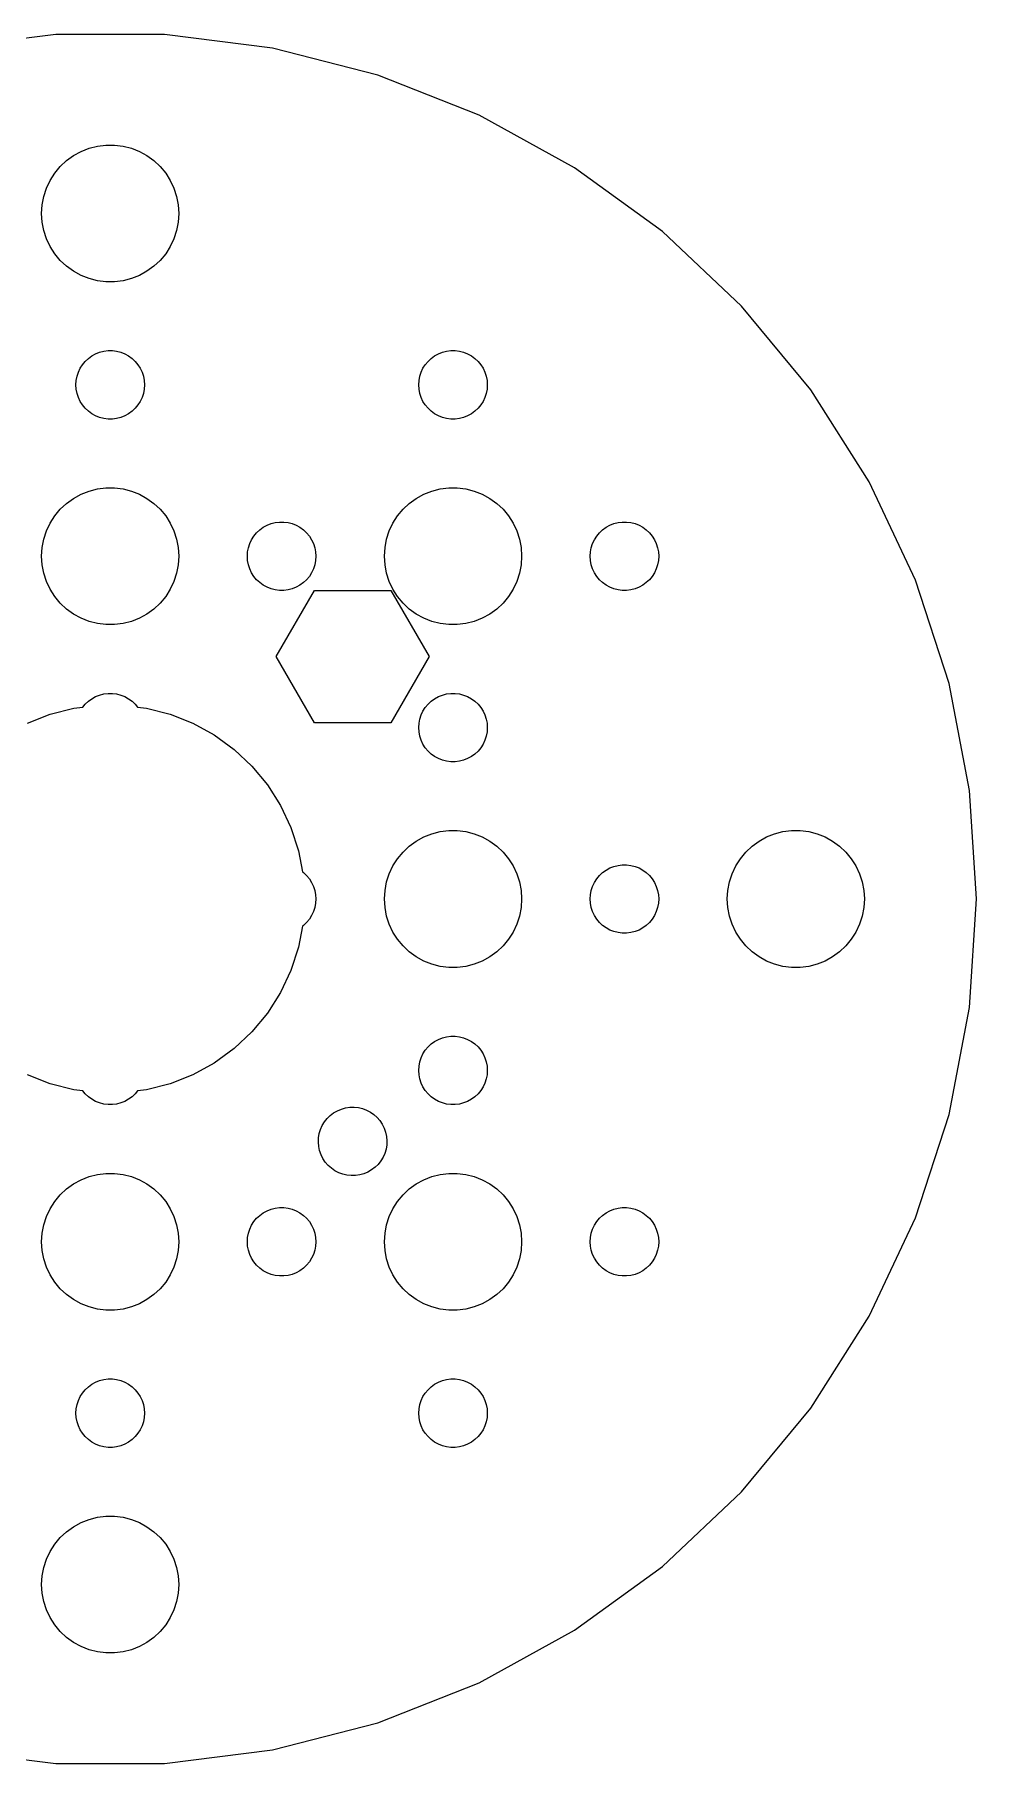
# Model space of a CAD drawing. Header units: metres. Extents: x -38 to 38, y -38 to 478.
# Drawn here: x -3.3 to 37.9, y 292.2 to 367.8 of the extents above; entities that cross this region are included whole.
import ezdxf

# ---------------------------------------------------------------- set-up
doc = ezdxf.new("R2010")
doc.units = ezdxf.units.M

msp = doc.modelspace()

# ---------------------------------------------------------------- linework, layer by layer
for p, q in [((-2.37987, 367.827), (-7.10208, 367.23)), ((2.37987, 367.827), (-2.37987, 367.827)), ((7.10208, 367.23), (2.37987, 367.827)), ((11.7123, 366.047), (7.10208, 367.23)), ((16.1378, 364.295), (11.7123, 366.047)), ((20.3088, 362.002), (16.1378, 364.295)), ((-1.91226, 362.312), (-1.60747, 362.533)), ((-1.60747, 362.533), (-1.27733, 362.714)), ((-1.27733, 362.714), (-0.927048, 362.853)), ((-0.927048, 362.853), (-0.562134, 362.947)), ((-0.562134, 362.947), (-0.18837, 362.994)), ((-0.18837, 362.994), (0.18837, 362.994)), ((0.18837, 362.994), (0.562134, 362.947)), ((0.562134, 362.947), (0.927048, 362.853)), ((0.927048, 362.853), (1.27733, 362.714)), ((1.27733, 362.714), (1.60747, 362.533)), ((1.60747, 362.533), (1.91226, 362.312)), ((-2.62891, 361.445), (-2.42705, 361.763)), ((-2.42705, 361.763), (-2.1869, 362.054)), ((-2.1869, 362.054), (-1.91226, 362.312)), ((1.91226, 362.312), (2.1869, 362.054)), ((2.1869, 362.054), (2.42705, 361.763)), ((2.42705, 361.763), (2.62891, 361.445)), ((24.1595, 359.204), (20.3088, 362.002)), ((-2.90575, 360.746), (-2.78932, 361.104)), ((-2.78932, 361.104), (-2.62891, 361.445)), ((2.62891, 361.445), (2.78932, 361.104)), ((2.78932, 361.104), (2.90575, 360.746)), ((-3, 360), (-2.97633, 360.376)), ((-2.97633, 360.376), (-2.90575, 360.746)), ((2.90575, 360.746), (2.97633, 360.376)), ((2.97633, 360.376), (3, 360)), ((-2.97633, 359.624), (-3, 360)), ((-2.90575, 359.254), (-2.97633, 359.624)), ((2.97633, 359.624), (2.90575, 359.254)), ((3, 360), (2.97633, 359.624)), ((-2.78932, 358.896), (-2.90575, 359.254)), ((-2.62891, 358.555), (-2.78932, 358.896)), ((2.78932, 358.896), (2.62891, 358.555)), ((2.90575, 359.254), (2.78932, 358.896)), ((27.6292, 355.946), (24.1595, 359.204)), ((-2.42705, 358.237), (-2.62891, 358.555)), ((-2.1869, 357.946), (-2.42705, 358.237)), ((-1.91226, 357.688), (-2.1869, 357.946)), ((2.1869, 357.946), (1.91226, 357.688)), ((2.42705, 358.237), (2.1869, 357.946)), ((2.62891, 358.555), (2.42705, 358.237)), ((-1.60747, 357.467), (-1.91226, 357.688)), ((-1.27733, 357.286), (-1.60747, 357.467)), ((-0.927048, 357.147), (-1.27733, 357.286)), ((-0.562134, 357.053), (-0.927048, 357.147)), ((0.927048, 357.147), (0.562134, 357.053)), ((1.27733, 357.286), (0.927048, 357.147)), ((1.60747, 357.467), (1.27733, 357.286)), ((1.91226, 357.688), (1.60747, 357.467)), ((-0.18837, 357.006), (-0.562134, 357.053)), ((0.18837, 357.006), (-0.18837, 357.006)), ((0.562134, 357.053), (0.18837, 357.006)), ((30.6632, 352.278), (27.6292, 355.946)), ((-1.31445, 353.223), (-1.21352, 353.382)), ((-1.21352, 353.382), (-1.09344, 353.527)), ((-1.09344, 353.527), (-0.956131, 353.656)), ((-0.956131, 353.656), (-0.803726, 353.766)), ((-0.803726, 353.766), (-0.638657, 353.857)), ((-0.638657, 353.857), (-0.463516, 353.927)), ((-0.463516, 353.927), (-0.281067, 353.973)), ((-0.281067, 353.973), (-0.094177, 353.997)), ((-0.094177, 353.997), (0.094177, 353.997)), ((0.094177, 353.997), (0.281067, 353.973)), ((0.281067, 353.973), (0.463516, 353.927)), ((0.463516, 353.927), (0.638657, 353.857)), ((0.638657, 353.857), (0.803726, 353.766)), ((0.803726, 353.766), (0.956131, 353.656)), ((0.956131, 353.656), (1.09344, 353.527)), ((1.09344, 353.527), (1.21352, 353.382)), ((1.21352, 353.382), (1.31445, 353.223)), ((13.6855, 353.223), (13.7865, 353.382)), ((13.7865, 353.382), (13.9065, 353.527)), ((13.9065, 353.527), (14.0439, 353.656)), ((14.0439, 353.656), (14.1963, 353.766)), ((14.1963, 353.766), (14.3613, 353.857)), ((14.3613, 353.857), (14.5365, 353.927)), ((14.5365, 353.927), (14.7189, 353.973)), ((14.7189, 353.973), (14.9058, 353.997)), ((14.9058, 353.997), (15.0942, 353.997)), ((15.0942, 353.997), (15.2811, 353.973)), ((15.2811, 353.973), (15.4635, 353.927)), ((15.4635, 353.927), (15.6387, 353.857)), ((15.6387, 353.857), (15.8037, 353.766)), ((15.8037, 353.766), (15.9561, 353.656)), ((15.9561, 353.656), (16.0934, 353.527)), ((16.0934, 353.527), (16.2135, 353.382)), ((16.2135, 353.382), (16.3145, 353.223)), ((-1.5, 352.5), (-1.48816, 352.688)), ((-1.48816, 352.688), (-1.45287, 352.873)), ((-1.45287, 352.873), (-1.39465, 353.052)), ((-1.39465, 353.052), (-1.31445, 353.223)), ((1.31445, 353.223), (1.39465, 353.052)), ((1.39465, 353.052), (1.45287, 352.873)), ((1.45287, 352.873), (1.48816, 352.688)), ((1.48816, 352.688), (1.5, 352.5)), ((13.5, 352.5), (13.5118, 352.688)), ((13.5118, 352.688), (13.5471, 352.873)), ((13.5471, 352.873), (13.6053, 353.052)), ((13.6053, 353.052), (13.6855, 353.223)), ((16.3145, 353.223), (16.3947, 353.052)), ((16.3947, 353.052), (16.4529, 352.873)), ((16.4529, 352.873), (16.4882, 352.688)), ((16.4882, 352.688), (16.5, 352.5)), ((-1.48816, 352.312), (-1.5, 352.5)), ((-1.45287, 352.127), (-1.48816, 352.312)), ((-1.39465, 351.948), (-1.45287, 352.127)), ((-1.31445, 351.777), (-1.39465, 351.948)), ((1.39465, 351.948), (1.31445, 351.777)), ((1.45287, 352.127), (1.39465, 351.948)), ((1.48816, 352.312), (1.45287, 352.127)), ((1.5, 352.5), (1.48816, 352.312)), ((13.5118, 352.312), (13.5, 352.5)), ((13.5471, 352.127), (13.5118, 352.312)), ((13.6053, 351.948), (13.5471, 352.127)), ((13.6855, 351.777), (13.6053, 351.948)), ((16.3947, 351.948), (16.3145, 351.777)), ((16.4529, 352.127), (16.3947, 351.948)), ((16.4882, 352.312), (16.4529, 352.127)), ((16.5, 352.5), (16.4882, 352.312)), ((33.2136, 348.259), (30.6632, 352.278)), ((-1.21352, 351.618), (-1.31445, 351.777)), ((-1.09344, 351.473), (-1.21352, 351.618)), ((-0.956131, 351.344), (-1.09344, 351.473)), ((-0.803726, 351.234), (-0.956131, 351.344)), ((-0.638657, 351.143), (-0.803726, 351.234)), ((-0.463516, 351.073), (-0.638657, 351.143)), ((-0.281067, 351.027), (-0.463516, 351.073)), ((0.463516, 351.073), (0.281067, 351.027)), ((0.638657, 351.143), (0.463516, 351.073)), ((0.803726, 351.234), (0.638657, 351.143)), ((0.956131, 351.344), (0.803726, 351.234)), ((1.09344, 351.473), (0.956131, 351.344)), ((1.21352, 351.618), (1.09344, 351.473)), ((1.31445, 351.777), (1.21352, 351.618)), ((13.7865, 351.618), (13.6855, 351.777)), ((13.9065, 351.473), (13.7865, 351.618)), ((14.0439, 351.344), (13.9065, 351.473)), ((14.1963, 351.234), (14.0439, 351.344)), ((14.3613, 351.143), (14.1963, 351.234)), ((14.5365, 351.073), (14.3613, 351.143)), ((14.7189, 351.027), (14.5365, 351.073)), ((15.4635, 351.073), (15.2811, 351.027)), ((15.6387, 351.143), (15.4635, 351.073)), ((15.8037, 351.234), (15.6387, 351.143)), ((15.9561, 351.344), (15.8037, 351.234)), ((16.0934, 351.473), (15.9561, 351.344)), ((16.2135, 351.618), (16.0934, 351.473)), ((16.3145, 351.777), (16.2135, 351.618)), ((-0.094177, 351.003), (-0.281067, 351.027)), ((0.094177, 351.003), (-0.094177, 351.003)), ((0.281067, 351.027), (0.094177, 351.003)), ((14.9058, 351.003), (14.7189, 351.027)), ((15.0942, 351.003), (14.9058, 351.003)), ((15.2811, 351.027), (15.0942, 351.003)), ((35.2402, 343.953), (33.2136, 348.259)), ((-2.1869, 347.054), (-1.91226, 347.312)), ((-1.91226, 347.312), (-1.60747, 347.533)), ((-1.60747, 347.533), (-1.27733, 347.714)), ((-1.27733, 347.714), (-0.927048, 347.853)), ((-0.927048, 347.853), (-0.562134, 347.947)), ((-0.562134, 347.947), (-0.18837, 347.994)), ((-0.18837, 347.994), (0.18837, 347.994)), ((0.18837, 347.994), (0.562134, 347.947)), ((0.562134, 347.947), (0.927048, 347.853)), ((0.927048, 347.853), (1.27733, 347.714)), ((1.27733, 347.714), (1.60747, 347.533)), ((1.60747, 347.533), (1.91226, 347.312)), ((1.91226, 347.312), (2.1869, 347.054)), ((12.8131, 347.054), (13.0877, 347.312)), ((13.0877, 347.312), (13.3925, 347.533)), ((13.3925, 347.533), (13.7227, 347.714)), ((13.7227, 347.714), (14.0729, 347.853)), ((14.0729, 347.853), (14.4379, 347.947)), ((14.4379, 347.947), (14.8116, 347.994)), ((14.8116, 347.994), (15.1884, 347.994)), ((15.1884, 347.994), (15.5621, 347.947)), ((15.5621, 347.947), (15.927, 347.853)), ((15.927, 347.853), (16.2773, 347.714)), ((16.2773, 347.714), (16.6075, 347.533)), ((16.6075, 347.533), (16.9123, 347.312)), ((16.9123, 347.312), (17.1869, 347.054)), ((-2.62891, 346.445), (-2.42705, 346.763)), ((-2.42705, 346.763), (-2.1869, 347.054)), ((2.1869, 347.054), (2.42705, 346.763)), ((2.42705, 346.763), (2.62891, 346.445)), ((7.21892, 346.473), (7.40581, 346.497)), ((7.40581, 346.497), (7.59418, 346.497)), ((7.59418, 346.497), (7.78107, 346.473)), ((12.3711, 346.445), (12.5729, 346.763)), ((12.5729, 346.763), (12.8131, 347.054)), ((17.1869, 347.054), (17.427, 346.763)), ((17.427, 346.763), (17.6289, 346.445)), ((22.2189, 346.473), (22.4058, 346.497)), ((22.4058, 346.497), (22.5942, 346.497)), ((22.5942, 346.497), (22.7811, 346.473)), ((-2.97633, 345.376), (-2.90575, 345.746)), ((-2.90575, 345.746), (-2.78932, 346.104)), ((-2.78932, 346.104), (-2.62891, 346.445)), ((2.62891, 346.445), (2.78932, 346.104)), ((2.78932, 346.104), (2.90575, 345.746)), ((2.90575, 345.746), (2.97633, 345.376)), ((6.18553, 345.723), (6.28647, 345.882)), ((6.28647, 345.882), (6.40654, 346.027)), ((6.40654, 346.027), (6.54385, 346.156)), ((6.54385, 346.156), (6.69626, 346.266)), ((6.69626, 346.266), (6.86133, 346.357)), ((6.86133, 346.357), (7.03647, 346.427)), ((7.03647, 346.427), (7.21892, 346.473)), ((7.78107, 346.473), (7.96352, 346.427)), ((7.96352, 346.427), (8.13866, 346.357)), ((8.13866, 346.357), (8.30373, 346.266)), ((8.30373, 346.266), (8.45613, 346.156)), ((8.45613, 346.156), (8.59344, 346.027)), ((8.59344, 346.027), (8.71352, 345.882)), ((8.71352, 345.882), (8.81445, 345.723)), ((12.0237, 345.376), (12.0942, 345.746)), ((12.0942, 345.746), (12.2107, 346.104)), ((12.2107, 346.104), (12.3711, 346.445)), ((17.6289, 346.445), (17.7893, 346.104)), ((17.7893, 346.104), (17.9057, 345.746)), ((17.9057, 345.746), (17.9763, 345.376)), ((21.1855, 345.723), (21.2865, 345.882)), ((21.2865, 345.882), (21.4065, 346.027)), ((21.4065, 346.027), (21.5439, 346.156)), ((21.5439, 346.156), (21.6963, 346.266)), ((21.6963, 346.266), (21.8613, 346.357)), ((21.8613, 346.357), (22.0365, 346.427)), ((22.0365, 346.427), (22.2189, 346.473)), ((22.7811, 346.473), (22.9635, 346.427)), ((22.9635, 346.427), (23.1387, 346.357)), ((23.1387, 346.357), (23.3037, 346.266)), ((23.3037, 346.266), (23.4561, 346.156)), ((23.4561, 346.156), (23.5934, 346.027)), ((23.5934, 346.027), (23.7135, 345.882)), ((23.7135, 345.882), (23.8145, 345.723)), ((-3, 345), (-2.97633, 345.376)), ((-2.97633, 344.624), (-3, 345)), ((2.97633, 345.376), (3, 345)), ((3, 345), (2.97633, 344.624)), ((6, 345), (6.01183, 345.188)), ((6.01183, 344.812), (6, 345)), ((6.01183, 345.188), (6.04712, 345.373)), ((6.04712, 345.373), (6.10533, 345.552)), ((6.10533, 345.552), (6.18553, 345.723)), ((8.81445, 345.723), (8.89465, 345.552)), ((8.89465, 345.552), (8.95287, 345.373)), ((8.95287, 345.373), (8.98816, 345.188)), ((8.98816, 345.188), (9, 345)), ((9, 345), (8.98816, 344.812)), ((12, 345), (12.0237, 345.376)), ((12.0237, 344.624), (12, 345)), ((17.9763, 345.376), (18, 345)), ((18, 345), (17.9763, 344.624)), ((21, 345), (21.0118, 345.188)), ((21.0118, 344.812), (21, 345)), ((21.0118, 345.188), (21.0471, 345.373)), ((21.0471, 345.373), (21.1053, 345.552)), ((21.1053, 345.552), (21.1855, 345.723)), ((23.8145, 345.723), (23.8947, 345.552)), ((23.8947, 345.552), (23.9529, 345.373)), ((23.9529, 345.373), (23.9882, 345.188)), ((23.9882, 345.188), (24, 345)), ((24, 345), (23.9882, 344.812)), ((-2.90575, 344.254), (-2.97633, 344.624)), ((-2.78932, 343.896), (-2.90575, 344.254)), ((2.90575, 344.254), (2.78932, 343.896)), ((2.97633, 344.624), (2.90575, 344.254)), ((6.04712, 344.627), (6.01183, 344.812)), ((6.10533, 344.448), (6.04712, 344.627)), ((6.18553, 344.277), (6.10533, 344.448)), ((6.28647, 344.118), (6.18553, 344.277)), ((8.81445, 344.277), (8.71352, 344.118)), ((8.89465, 344.448), (8.81445, 344.277)), ((8.95287, 344.627), (8.89465, 344.448)), ((8.98816, 344.812), (8.95287, 344.627)), ((12.0942, 344.254), (12.0237, 344.624)), ((12.2107, 343.896), (12.0942, 344.254)), ((17.9057, 344.254), (17.7893, 343.896)), ((17.9763, 344.624), (17.9057, 344.254)), ((21.0471, 344.627), (21.0118, 344.812)), ((21.1053, 344.448), (21.0471, 344.627)), ((21.1855, 344.277), (21.1053, 344.448)), ((21.2865, 344.118), (21.1855, 344.277)), ((23.8145, 344.277), (23.7135, 344.118)), ((23.8947, 344.448), (23.8145, 344.277)), ((23.9529, 344.627), (23.8947, 344.448)), ((23.9882, 344.812), (23.9529, 344.627)), ((-2.62891, 343.555), (-2.78932, 343.896)), ((-2.42705, 343.237), (-2.62891, 343.555)), ((2.62891, 343.555), (2.42705, 343.237)), ((2.78932, 343.896), (2.62891, 343.555)), ((6.40654, 343.973), (6.28647, 344.118)), ((6.54385, 343.844), (6.40654, 343.973)), ((6.69626, 343.734), (6.54385, 343.844)), ((6.86133, 343.643), (6.69626, 343.734)), ((7.03647, 343.573), (6.86133, 343.643)), ((7.21892, 343.527), (7.03647, 343.573)), ((7.40581, 343.503), (7.21892, 343.527)), ((7.26039, 340.607), (8.93369, 343.505)), ((7.59418, 343.503), (7.40581, 343.503)), ((7.78107, 343.527), (7.59418, 343.503)), ((7.96352, 343.573), (7.78107, 343.527)), ((8.13866, 343.643), (7.96352, 343.573)), ((8.30373, 343.734), (8.13866, 343.643)), ((8.45613, 343.844), (8.30373, 343.734)), ((8.59344, 343.973), (8.45613, 343.844)), ((8.71352, 344.118), (8.59344, 343.973)), ((8.93369, 343.505), (12.2803, 343.505)), ((12.3711, 343.555), (12.2107, 343.896)), ((12.2803, 343.505), (13.9536, 340.607)), ((12.5729, 343.237), (12.3711, 343.555)), ((17.6289, 343.555), (17.427, 343.237)), ((17.7893, 343.896), (17.6289, 343.555)), ((21.4065, 343.973), (21.2865, 344.118)), ((21.5439, 343.844), (21.4065, 343.973)), ((21.6963, 343.734), (21.5439, 343.844)), ((21.8613, 343.643), (21.6963, 343.734)), ((22.0365, 343.573), (21.8613, 343.643)), ((22.2189, 343.527), (22.0365, 343.573)), ((22.4058, 343.503), (22.2189, 343.527)), ((22.5942, 343.503), (22.4058, 343.503)), ((22.7811, 343.527), (22.5942, 343.503)), ((22.9635, 343.573), (22.7811, 343.527)), ((23.1387, 343.643), (22.9635, 343.573)), ((23.3037, 343.734), (23.1387, 343.643)), ((23.4561, 343.844), (23.3037, 343.734)), ((23.5934, 343.973), (23.4561, 343.844)), ((23.7135, 344.118), (23.5934, 343.973)), ((36.711, 339.426), (35.2402, 343.953)), ((-2.1869, 342.946), (-2.42705, 343.237)), ((-1.91226, 342.688), (-2.1869, 342.946)), ((2.1869, 342.946), (1.91226, 342.688)), ((2.42705, 343.237), (2.1869, 342.946)), ((12.8131, 342.946), (12.5729, 343.237)), ((13.0877, 342.688), (12.8131, 342.946)), ((17.1869, 342.946), (16.9123, 342.688)), ((17.427, 343.237), (17.1869, 342.946)), ((-1.60747, 342.467), (-1.91226, 342.688)), ((-1.27733, 342.286), (-1.60747, 342.467)), ((-0.927048, 342.147), (-1.27733, 342.286)), ((-0.562134, 342.053), (-0.927048, 342.147)), ((-0.18837, 342.006), (-0.562134, 342.053)), ((0.18837, 342.006), (-0.18837, 342.006)), ((0.562134, 342.053), (0.18837, 342.006)), ((0.927048, 342.147), (0.562134, 342.053)), ((1.27733, 342.286), (0.927048, 342.147)), ((1.60747, 342.467), (1.27733, 342.286)), ((1.91226, 342.688), (1.60747, 342.467)), ((13.3925, 342.467), (13.0877, 342.688)), ((13.7227, 342.286), (13.3925, 342.467)), ((14.0729, 342.147), (13.7227, 342.286)), ((14.4379, 342.053), (14.0729, 342.147)), ((14.8116, 342.006), (14.4379, 342.053)), ((15.1884, 342.006), (14.8116, 342.006)), ((15.5621, 342.053), (15.1884, 342.006)), ((15.927, 342.147), (15.5621, 342.053)), ((16.2773, 342.286), (15.927, 342.147)), ((16.6075, 342.467), (16.2773, 342.286)), ((16.9123, 342.688), (16.6075, 342.467)), ((8.9337, 337.709), (7.26039, 340.607)), ((13.9536, 340.607), (12.2803, 337.709)), ((-0.463516, 338.927), (-0.281067, 338.973)), ((-0.281067, 338.973), (-0.094177, 338.997)), ((-0.094177, 338.997), (0.094177, 338.997)), ((0.094177, 338.997), (0.281067, 338.973)), ((0.281067, 338.973), (0.463516, 338.927)), ((14.5365, 338.927), (14.7189, 338.973)), ((14.7189, 338.973), (14.9058, 338.997)), ((14.9058, 338.997), (15.0942, 338.997)), ((15.0942, 338.997), (15.2811, 338.973)), ((15.2811, 338.973), (15.4635, 338.927)), ((37.6029, 334.75), (36.711, 339.426)), ((-2.62663, 338.084), (-1.59273, 338.349)), ((-1.59273, 338.349), (-1.19904, 338.399)), ((-1.19904, 338.399), (-1.09344, 338.527)), ((-1.09344, 338.527), (-0.956131, 338.656)), ((-0.956131, 338.656), (-0.803726, 338.766)), ((-0.803726, 338.766), (-0.638657, 338.857)), ((-0.638657, 338.857), (-0.463516, 338.927)), ((0.463516, 338.927), (0.638657, 338.857)), ((0.638657, 338.857), (0.803726, 338.766)), ((0.803726, 338.766), (0.956131, 338.656)), ((0.956131, 338.656), (1.09344, 338.527)), ((1.09344, 338.527), (1.19904, 338.399)), ((1.19904, 338.399), (1.59273, 338.349)), ((1.59273, 338.349), (2.62663, 338.084)), ((13.6053, 338.052), (13.6855, 338.223)), ((13.6855, 338.223), (13.7865, 338.382)), ((13.7865, 338.382), (13.9065, 338.527)), ((13.9065, 338.527), (14.0439, 338.656)), ((14.0439, 338.656), (14.1963, 338.766)), ((14.1963, 338.766), (14.3613, 338.857)), ((14.3613, 338.857), (14.5365, 338.927)), ((15.4635, 338.927), (15.6387, 338.857)), ((15.6387, 338.857), (15.8037, 338.766)), ((15.8037, 338.766), (15.9561, 338.656)), ((15.9561, 338.656), (16.0934, 338.527)), ((16.0934, 338.527), (16.2135, 338.382)), ((16.2135, 338.382), (16.3145, 338.223)), ((16.3145, 338.223), (16.3947, 338.052)), ((-3.61911, 337.691), (-2.62663, 338.084)), ((2.62663, 338.084), (3.61911, 337.691)), ((3.61911, 337.691), (4.55452, 337.177)), ((12.2803, 337.709), (8.9337, 337.709)), ((13.5, 337.5), (13.5118, 337.688)), ((13.5118, 337.312), (13.5, 337.5)), ((13.5118, 337.688), (13.5471, 337.873)), ((13.5471, 337.873), (13.6053, 338.052)), ((16.3947, 338.052), (16.4529, 337.873)), ((16.4529, 337.873), (16.4882, 337.688)), ((16.4882, 337.688), (16.5, 337.5)), ((16.5, 337.5), (16.4882, 337.312)), ((4.55452, 337.177), (5.41809, 336.549)), ((13.5471, 337.127), (13.5118, 337.312)), ((13.6053, 336.948), (13.5471, 337.127)), ((13.6855, 336.777), (13.6053, 336.948)), ((13.7865, 336.618), (13.6855, 336.777)), ((16.3145, 336.777), (16.2135, 336.618)), ((16.3947, 336.948), (16.3145, 336.777)), ((16.4529, 337.127), (16.3947, 336.948)), ((16.4882, 337.312), (16.4529, 337.127)), ((5.41809, 336.549), (6.19623, 335.819)), ((13.9065, 336.473), (13.7865, 336.618)), ((14.0439, 336.344), (13.9065, 336.473)), ((14.1963, 336.234), (14.0439, 336.344)), ((14.3613, 336.143), (14.1963, 336.234)), ((14.5365, 336.073), (14.3613, 336.143)), ((14.7189, 336.027), (14.5365, 336.073)), ((14.9058, 336.003), (14.7189, 336.027)), ((15.0942, 336.003), (14.9058, 336.003)), ((15.2811, 336.027), (15.0942, 336.003)), ((15.4635, 336.073), (15.2811, 336.027)), ((15.6387, 336.143), (15.4635, 336.073)), ((15.8037, 336.234), (15.6387, 336.143)), ((15.9561, 336.344), (15.8037, 336.234)), ((16.0934, 336.473), (15.9561, 336.344)), ((16.2135, 336.618), (16.0934, 336.473)), ((6.19623, 335.819), (6.87663, 334.996)), ((6.87663, 334.996), (7.44859, 334.095)), ((37.9018, 330), (37.6029, 334.75)), ((7.44859, 334.095), (7.90309, 333.129)), ((7.90309, 333.129), (8.23296, 332.114)), ((14.0729, 332.853), (14.4379, 332.947)), ((14.4379, 332.947), (14.8116, 332.994)), ((14.8116, 332.994), (15.1884, 332.994)), ((15.1884, 332.994), (15.5621, 332.947)), ((15.5621, 332.947), (15.927, 332.853)), ((29.0729, 332.853), (29.4379, 332.947)), ((29.4379, 332.947), (29.8116, 332.994)), ((29.8116, 332.994), (30.1884, 332.994)), ((30.1884, 332.994), (30.5621, 332.947)), ((30.5621, 332.947), (30.927, 332.853)), ((12.8131, 332.054), (13.0877, 332.312)), ((13.0877, 332.312), (13.3925, 332.533)), ((13.3925, 332.533), (13.7227, 332.714)), ((13.7227, 332.714), (14.0729, 332.853)), ((15.927, 332.853), (16.2773, 332.714)), ((16.2773, 332.714), (16.6075, 332.533)), ((16.6075, 332.533), (16.9123, 332.312)), ((16.9123, 332.312), (17.1869, 332.054)), ((27.8131, 332.054), (28.0877, 332.312)), ((28.0877, 332.312), (28.3925, 332.533)), ((28.3925, 332.533), (28.7227, 332.714)), ((28.7227, 332.714), (29.0729, 332.853)), ((30.927, 332.853), (31.2773, 332.714)), ((31.2773, 332.714), (31.6075, 332.533)), ((31.6075, 332.533), (31.9123, 332.312)), ((31.9123, 332.312), (32.1869, 332.054)), ((8.23296, 332.114), (8.40921, 331.19)), ((12.2107, 331.104), (12.3711, 331.445)), ((12.3711, 331.445), (12.5729, 331.763)), ((12.5729, 331.763), (12.8131, 332.054)), ((17.1869, 332.054), (17.427, 331.763)), ((17.427, 331.763), (17.6289, 331.445)), ((17.6289, 331.445), (17.7893, 331.104)), ((21.8613, 331.357), (22.0365, 331.427)), ((22.0365, 331.427), (22.2189, 331.473)), ((22.2189, 331.473), (22.4058, 331.497)), ((22.4058, 331.497), (22.5942, 331.497)), ((22.5942, 331.497), (22.7811, 331.473)), ((22.7811, 331.473), (22.9635, 331.427)), ((22.9635, 331.427), (23.1387, 331.357)), ((27.2107, 331.104), (27.3711, 331.445)), ((27.3711, 331.445), (27.5729, 331.763)), ((27.5729, 331.763), (27.8131, 332.054)), ((32.1869, 332.054), (32.427, 331.763)), ((32.427, 331.763), (32.6289, 331.445)), ((32.6289, 331.445), (32.7893, 331.104)), ((8.40921, 331.19), (8.45613, 331.156)), ((8.45613, 331.156), (8.59344, 331.027)), ((8.59344, 331.027), (8.71352, 330.882)), ((8.71352, 330.882), (8.81445, 330.723)), ((8.81445, 330.723), (8.89465, 330.552)), ((12.0237, 330.376), (12.0942, 330.746)), ((12.0942, 330.746), (12.2107, 331.104)), ((17.7893, 331.104), (17.9057, 330.746)), ((17.9057, 330.746), (17.9763, 330.376)), ((21.1053, 330.552), (21.1855, 330.723)), ((21.1855, 330.723), (21.2865, 330.882)), ((21.2865, 330.882), (21.4065, 331.027)), ((21.4065, 331.027), (21.5439, 331.156)), ((21.5439, 331.156), (21.6963, 331.266)), ((21.6963, 331.266), (21.8613, 331.357)), ((23.1387, 331.357), (23.3037, 331.266)), ((23.3037, 331.266), (23.4561, 331.156)), ((23.4561, 331.156), (23.5934, 331.027)), ((23.5934, 331.027), (23.7135, 330.882)), ((23.7135, 330.882), (23.8145, 330.723)), ((23.8145, 330.723), (23.8947, 330.552)), ((27.0237, 330.376), (27.0942, 330.746)), ((27.0942, 330.746), (27.2107, 331.104)), ((32.7893, 331.104), (32.9057, 330.746)), ((32.9057, 330.746), (32.9763, 330.376)), ((8.89465, 330.552), (8.95287, 330.373)), ((8.95287, 330.373), (8.98816, 330.188)), ((8.98816, 330.188), (9, 330)), ((9, 330), (8.98816, 329.812)), ((12, 330), (12.0237, 330.376)), ((12.0237, 329.624), (12, 330)), ((17.9763, 330.376), (18, 330)), ((18, 330), (17.9763, 329.624)), ((21, 330), (21.0118, 330.188)), ((21.0118, 329.812), (21, 330)), ((21.0118, 330.188), (21.0471, 330.373)), ((21.0471, 330.373), (21.1053, 330.552)), ((23.8947, 330.552), (23.9529, 330.373)), ((23.9529, 330.373), (23.9882, 330.188)), ((23.9882, 330.188), (24, 330)), ((24, 330), (23.9882, 329.812)), ((27, 330), (27.0237, 330.376)), ((27.0237, 329.624), (27, 330)), ((32.9763, 330.376), (33, 330)), ((33, 330), (32.9763, 329.624)), ((37.6029, 325.25), (37.9018, 330)), ((8.71352, 329.118), (8.59344, 328.973)), ((8.81445, 329.277), (8.71352, 329.118)), ((8.89465, 329.448), (8.81445, 329.277)), ((8.95287, 329.627), (8.89465, 329.448)), ((8.98816, 329.812), (8.95287, 329.627)), ((12.0942, 329.254), (12.0237, 329.624)), ((12.2107, 328.896), (12.0942, 329.254)), ((17.9057, 329.254), (17.7893, 328.896)), ((17.9763, 329.624), (17.9057, 329.254)), ((21.0471, 329.627), (21.0118, 329.812)), ((21.1053, 329.448), (21.0471, 329.627)), ((21.1855, 329.277), (21.1053, 329.448)), ((21.2865, 329.118), (21.1855, 329.277)), ((21.4065, 328.973), (21.2865, 329.118)), ((23.7135, 329.118), (23.5934, 328.973)), ((23.8145, 329.277), (23.7135, 329.118)), ((23.8947, 329.448), (23.8145, 329.277)), ((23.9529, 329.627), (23.8947, 329.448)), ((23.9882, 329.812), (23.9529, 329.627)), ((27.0942, 329.254), (27.0237, 329.624)), ((27.2107, 328.896), (27.0942, 329.254)), ((32.9057, 329.254), (32.7893, 328.896)), ((32.9763, 329.624), (32.9057, 329.254)), ((8.40921, 328.81), (8.23296, 327.886)), ((8.45613, 328.844), (8.40921, 328.81)), ((8.59344, 328.973), (8.45613, 328.844)), ((12.3711, 328.555), (12.2107, 328.896)), ((12.5729, 328.237), (12.3711, 328.555)), ((17.6289, 328.555), (17.427, 328.237)), ((17.7893, 328.896), (17.6289, 328.555)), ((21.5439, 328.844), (21.4065, 328.973)), ((21.6963, 328.734), (21.5439, 328.844)), ((21.8613, 328.643), (21.6963, 328.734)), ((22.0365, 328.573), (21.8613, 328.643)), ((22.2189, 328.527), (22.0365, 328.573)), ((22.4058, 328.503), (22.2189, 328.527)), ((22.5942, 328.503), (22.4058, 328.503)), ((22.7811, 328.527), (22.5942, 328.503)), ((22.9635, 328.573), (22.7811, 328.527)), ((23.1387, 328.643), (22.9635, 328.573)), ((23.3037, 328.734), (23.1387, 328.643)), ((23.4561, 328.844), (23.3037, 328.734)), ((23.5934, 328.973), (23.4561, 328.844)), ((27.3711, 328.555), (27.2107, 328.896)), ((27.5729, 328.237), (27.3711, 328.555)), ((32.6289, 328.555), (32.427, 328.237)), ((32.7893, 328.896), (32.6289, 328.555)), ((8.23296, 327.886), (7.90309, 326.871)), ((12.8131, 327.946), (12.5729, 328.237)), ((13.0877, 327.688), (12.8131, 327.946)), ((13.3925, 327.467), (13.0877, 327.688)), ((16.9123, 327.688), (16.6075, 327.467)), ((17.1869, 327.946), (16.9123, 327.688)), ((17.427, 328.237), (17.1869, 327.946)), ((27.8131, 327.946), (27.5729, 328.237)), ((28.0877, 327.688), (27.8131, 327.946)), ((28.3925, 327.467), (28.0877, 327.688)), ((31.9123, 327.688), (31.6075, 327.467)), ((32.1869, 327.946), (31.9123, 327.688)), ((32.427, 328.237), (32.1869, 327.946)), ((7.90309, 326.871), (7.44859, 325.905)), ((13.7227, 327.286), (13.3925, 327.467)), ((14.0729, 327.147), (13.7227, 327.286)), ((14.4379, 327.053), (14.0729, 327.147)), ((14.8116, 327.006), (14.4379, 327.053)), ((15.1884, 327.006), (14.8116, 327.006)), ((15.5621, 327.053), (15.1884, 327.006)), ((15.927, 327.147), (15.5621, 327.053)), ((16.2773, 327.286), (15.927, 327.147)), ((16.6075, 327.467), (16.2773, 327.286)), ((28.7227, 327.286), (28.3925, 327.467)), ((29.0729, 327.147), (28.7227, 327.286)), ((29.4379, 327.053), (29.0729, 327.147)), ((29.8116, 327.006), (29.4379, 327.053)), ((30.1884, 327.006), (29.8116, 327.006)), ((30.5621, 327.053), (30.1884, 327.006)), ((30.927, 327.147), (30.5621, 327.053)), ((31.2773, 327.286), (30.927, 327.147)), ((31.6075, 327.467), (31.2773, 327.286)), ((7.44859, 325.905), (6.87663, 325.004)), ((6.87663, 325.004), (6.19623, 324.181)), ((36.711, 320.574), (37.6029, 325.25)), ((6.19623, 324.181), (5.41809, 323.451)), ((14.1963, 323.766), (14.3613, 323.857)), ((14.3613, 323.857), (14.5365, 323.927)), ((14.5365, 323.927), (14.7189, 323.973)), ((14.7189, 323.973), (14.9058, 323.997)), ((14.9058, 323.997), (15.0942, 323.997)), ((15.0942, 323.997), (15.2811, 323.973)), ((15.2811, 323.973), (15.4635, 323.927)), ((15.4635, 323.927), (15.6387, 323.857)), ((15.6387, 323.857), (15.8037, 323.766)), ((5.41809, 323.451), (4.55452, 322.823)), ((13.5471, 322.873), (13.6053, 323.052)), ((13.6053, 323.052), (13.6855, 323.223)), ((13.6855, 323.223), (13.7865, 323.382)), ((13.7865, 323.382), (13.9065, 323.527)), ((13.9065, 323.527), (14.0439, 323.656)), ((14.0439, 323.656), (14.1963, 323.766)), ((15.8037, 323.766), (15.9561, 323.656)), ((15.9561, 323.656), (16.0934, 323.527)), ((16.0934, 323.527), (16.2135, 323.382)), ((16.2135, 323.382), (16.3145, 323.223)), ((16.3145, 323.223), (16.3947, 323.052)), ((16.3947, 323.052), (16.4529, 322.873)), ((-2.62663, 321.916), (-3.61911, 322.309)), ((3.61911, 322.309), (2.62663, 321.916)), ((4.55452, 322.823), (3.61911, 322.309)), ((13.5, 322.5), (13.5118, 322.688)), ((13.5118, 322.312), (13.5, 322.5)), ((13.5118, 322.688), (13.5471, 322.873)), ((13.5471, 322.127), (13.5118, 322.312)), ((16.4529, 322.873), (16.4882, 322.688)), ((16.4882, 322.312), (16.4529, 322.127)), ((16.4882, 322.688), (16.5, 322.5)), ((16.5, 322.5), (16.4882, 322.312)), ((-1.59273, 321.651), (-2.62663, 321.916)), ((-1.19904, 321.601), (-1.59273, 321.651)), ((-1.09344, 321.473), (-1.19904, 321.601)), ((1.19904, 321.601), (1.09344, 321.473)), ((1.59273, 321.651), (1.19904, 321.601)), ((2.62663, 321.916), (1.59273, 321.651)), ((13.6053, 321.948), (13.5471, 322.127)), ((13.6855, 321.777), (13.6053, 321.948)), ((13.7865, 321.618), (13.6855, 321.777)), ((13.9065, 321.473), (13.7865, 321.618)), ((16.2135, 321.618), (16.0934, 321.473)), ((16.3145, 321.777), (16.2135, 321.618)), ((16.3947, 321.948), (16.3145, 321.777)), ((16.4529, 322.127), (16.3947, 321.948)), ((-0.956131, 321.344), (-1.09344, 321.473)), ((-0.803726, 321.234), (-0.956131, 321.344)), ((-0.638657, 321.143), (-0.803726, 321.234)), ((-0.463516, 321.073), (-0.638657, 321.143)), ((-0.281067, 321.027), (-0.463516, 321.073)), ((-0.094177, 321.003), (-0.281067, 321.027)), ((0.094177, 321.003), (-0.094177, 321.003)), ((0.281067, 321.027), (0.094177, 321.003)), ((0.463516, 321.073), (0.281067, 321.027)), ((0.638657, 321.143), (0.463516, 321.073)), ((0.803726, 321.234), (0.638657, 321.143)), ((0.956131, 321.344), (0.803726, 321.234)), ((1.09344, 321.473), (0.956131, 321.344)), ((9.94003, 320.737), (10.1137, 320.81)), ((10.1137, 320.81), (10.2951, 320.86)), ((10.2951, 320.86), (10.4815, 320.888)), ((10.4815, 320.888), (10.6698, 320.892)), ((10.6698, 320.892), (10.8571, 320.872)), ((10.8571, 320.872), (11.0405, 320.829)), ((11.0405, 320.829), (11.2171, 320.763)), ((14.0439, 321.344), (13.9065, 321.473)), ((14.1963, 321.234), (14.0439, 321.344)), ((14.3613, 321.143), (14.1963, 321.234)), ((14.5365, 321.073), (14.3613, 321.143)), ((14.7189, 321.027), (14.5365, 321.073)), ((14.9058, 321.003), (14.7189, 321.027)), ((15.0942, 321.003), (14.9058, 321.003)), ((15.2811, 321.027), (15.0942, 321.003)), ((15.4635, 321.073), (15.2811, 321.027)), ((15.6387, 321.143), (15.4635, 321.073)), ((15.8037, 321.234), (15.6387, 321.143)), ((15.9561, 321.344), (15.8037, 321.234)), ((16.0934, 321.473), (15.9561, 321.344)), ((9.20107, 319.916), (9.27768, 320.088)), ((9.27768, 320.088), (9.37527, 320.249)), ((9.37527, 320.249), (9.49228, 320.397)), ((9.49228, 320.397), (9.62686, 320.529)), ((9.62686, 320.529), (9.7769, 320.642)), ((9.7769, 320.642), (9.94003, 320.737)), ((11.2171, 320.763), (11.384, 320.676)), ((11.384, 320.676), (11.5387, 320.569)), ((11.5387, 320.569), (11.6787, 320.443)), ((11.6787, 320.443), (11.8018, 320.3)), ((11.8018, 320.3), (11.906, 320.143)), ((11.906, 320.143), (11.9898, 319.974)), ((35.2402, 316.047), (36.711, 320.574)), ((9.10732, 319.362), (9.1152, 319.55)), ((9.12308, 319.174), (9.10732, 319.362)), ((9.1152, 319.55), (9.14662, 319.736)), ((9.14662, 319.736), (9.20107, 319.916)), ((11.9898, 319.974), (12.0517, 319.796)), ((12.0517, 319.796), (12.0909, 319.612)), ((12.0909, 319.612), (12.1067, 319.424)), ((12.1067, 319.424), (12.0988, 319.236)), ((9.16225, 318.99), (9.12308, 319.174)), ((9.2242, 318.812), (9.16225, 318.99)), ((9.30795, 318.643), (9.2242, 318.812)), ((9.4122, 318.486), (9.30795, 318.643)), ((11.8387, 318.537), (11.7217, 318.389)), ((11.9363, 318.698), (11.8387, 318.537)), ((12.0129, 318.87), (11.9363, 318.698)), ((12.0674, 319.05), (12.0129, 318.87)), ((12.0988, 319.236), (12.0674, 319.05)), ((-1.27733, 317.714), (-0.927048, 317.853)), ((-0.927048, 317.853), (-0.562134, 317.947)), ((-0.562134, 317.947), (-0.18837, 317.994)), ((-0.18837, 317.994), (0.18837, 317.994)), ((0.18837, 317.994), (0.562134, 317.947)), ((0.562134, 317.947), (0.927048, 317.853)), ((0.927048, 317.853), (1.27733, 317.714)), ((9.53528, 318.344), (9.4122, 318.486)), ((9.67528, 318.217), (9.53528, 318.344)), ((9.82996, 318.11), (9.67528, 318.217)), ((9.99689, 318.023), (9.82996, 318.11)), ((10.1734, 317.957), (9.99689, 318.023)), ((10.3568, 317.914), (10.1734, 317.957)), ((10.5442, 317.894), (10.3568, 317.914)), ((10.7325, 317.898), (10.5442, 317.894)), ((10.9189, 317.926), (10.7325, 317.898)), ((11.1003, 317.976), (10.9189, 317.926)), ((11.2739, 318.049), (11.1003, 317.976)), ((11.4371, 318.144), (11.2739, 318.049)), ((11.5871, 318.258), (11.4371, 318.144)), ((11.7217, 318.389), (11.5871, 318.258)), ((13.7227, 317.714), (14.0729, 317.853)), ((14.0729, 317.853), (14.4379, 317.947)), ((14.4379, 317.947), (14.8116, 317.994)), ((14.8116, 317.994), (15.1884, 317.994)), ((15.1884, 317.994), (15.5621, 317.947)), ((15.5621, 317.947), (15.927, 317.853)), ((15.927, 317.853), (16.2773, 317.714)), ((-2.42705, 316.763), (-2.1869, 317.054)), ((-2.1869, 317.054), (-1.91226, 317.312)), ((-1.91226, 317.312), (-1.60747, 317.533)), ((-1.60747, 317.533), (-1.27733, 317.714)), ((1.27733, 317.714), (1.60747, 317.533)), ((1.60747, 317.533), (1.91226, 317.312)), ((1.91226, 317.312), (2.1869, 317.054)), ((2.1869, 317.054), (2.42705, 316.763)), ((12.5729, 316.763), (12.8131, 317.054)), ((12.8131, 317.054), (13.0877, 317.312)), ((13.0877, 317.312), (13.3925, 317.533)), ((13.3925, 317.533), (13.7227, 317.714)), ((16.2773, 317.714), (16.6075, 317.533)), ((16.6075, 317.533), (16.9123, 317.312)), ((16.9123, 317.312), (17.1869, 317.054)), ((17.1869, 317.054), (17.427, 316.763)), ((-2.78932, 316.104), (-2.62891, 316.445)), ((-2.62891, 316.445), (-2.42705, 316.763)), ((2.42705, 316.763), (2.62891, 316.445)), ((2.62891, 316.445), (2.78932, 316.104)), ((6.54385, 316.156), (6.69626, 316.266)), ((6.69626, 316.266), (6.86133, 316.357)), ((6.86133, 316.357), (7.03647, 316.427)), ((7.03647, 316.427), (7.21892, 316.473)), ((7.21892, 316.473), (7.40581, 316.497)), ((7.40581, 316.497), (7.59418, 316.497)), ((7.59418, 316.497), (7.78107, 316.473)), ((7.78107, 316.473), (7.96352, 316.427)), ((7.96352, 316.427), (8.13866, 316.357)), ((8.13866, 316.357), (8.30373, 316.266)), ((8.30373, 316.266), (8.45613, 316.156)), ((12.2107, 316.104), (12.3711, 316.445)), ((12.3711, 316.445), (12.5729, 316.763)), ((17.427, 316.763), (17.6289, 316.445)), ((17.6289, 316.445), (17.7893, 316.104)), ((21.5439, 316.156), (21.6963, 316.266)), ((21.6963, 316.266), (21.8613, 316.357)), ((21.8613, 316.357), (22.0365, 316.427)), ((22.0365, 316.427), (22.2189, 316.473)), ((22.2189, 316.473), (22.4058, 316.497)), ((22.4058, 316.497), (22.5942, 316.497)), ((22.5942, 316.497), (22.7811, 316.473)), ((22.7811, 316.473), (22.9635, 316.427)), ((22.9635, 316.427), (23.1387, 316.357)), ((23.1387, 316.357), (23.3037, 316.266)), ((23.3037, 316.266), (23.4561, 316.156)), ((-2.97633, 315.376), (-2.90575, 315.746)), ((-2.90575, 315.746), (-2.78932, 316.104)), ((2.78932, 316.104), (2.90575, 315.746)), ((2.90575, 315.746), (2.97633, 315.376)), ((6.04712, 315.373), (6.10533, 315.552)), ((6.10533, 315.552), (6.18553, 315.723)), ((6.18553, 315.723), (6.28647, 315.882)), ((6.28647, 315.882), (6.40654, 316.027)), ((6.40654, 316.027), (6.54385, 316.156)), ((8.45613, 316.156), (8.59344, 316.027)), ((8.59344, 316.027), (8.71352, 315.882)), ((8.71352, 315.882), (8.81445, 315.723)), ((8.81445, 315.723), (8.89465, 315.552)), ((8.89465, 315.552), (8.95287, 315.373)), ((12.0237, 315.376), (12.0942, 315.746)), ((12.0942, 315.746), (12.2107, 316.104)), ((17.7893, 316.104), (17.9057, 315.746)), ((17.9057, 315.746), (17.9763, 315.376)), ((21.0471, 315.373), (21.1053, 315.552)), ((21.1053, 315.552), (21.1855, 315.723)), ((21.1855, 315.723), (21.2865, 315.882)), ((21.2865, 315.882), (21.4065, 316.027)), ((21.4065, 316.027), (21.5439, 316.156)), ((23.4561, 316.156), (23.5934, 316.027)), ((23.5934, 316.027), (23.7135, 315.882)), ((23.7135, 315.882), (23.8145, 315.723)), ((23.8145, 315.723), (23.8947, 315.552)), ((23.8947, 315.552), (23.9529, 315.373)), ((33.2136, 311.741), (35.2402, 316.047)), ((-3, 315), (-2.97633, 315.376)), ((-2.97633, 314.624), (-3, 315)), ((2.97633, 315.376), (3, 315)), ((3, 315), (2.97633, 314.624)), ((6, 315), (6.01183, 315.188)), ((6.01183, 314.812), (6, 315)), ((6.01183, 315.188), (6.04712, 315.373)), ((6.04712, 314.627), (6.01183, 314.812)), ((8.95287, 315.373), (8.98816, 315.188)), ((8.98816, 314.812), (8.95287, 314.627)), ((8.98816, 315.188), (9, 315)), ((9, 315), (8.98816, 314.812)), ((12, 315), (12.0237, 315.376)), ((12.0237, 314.624), (12, 315)), ((17.9763, 315.376), (18, 315)), ((18, 315), (17.9763, 314.624)), ((21, 315), (21.0118, 315.188)), ((21.0118, 314.812), (21, 315)), ((21.0118, 315.188), (21.0471, 315.373)), ((21.0471, 314.627), (21.0118, 314.812)), ((23.9529, 315.373), (23.9882, 315.188)), ((23.9882, 314.812), (23.9529, 314.627)), ((23.9882, 315.188), (24, 315)), ((24, 315), (23.9882, 314.812)), ((-2.90575, 314.254), (-2.97633, 314.624)), ((-2.78932, 313.896), (-2.90575, 314.254)), ((2.90575, 314.254), (2.78932, 313.896)), ((2.97633, 314.624), (2.90575, 314.254)), ((6.10533, 314.448), (6.04712, 314.627)), ((6.18553, 314.277), (6.10533, 314.448)), ((6.28647, 314.118), (6.18553, 314.277)), ((6.40654, 313.973), (6.28647, 314.118)), ((6.54385, 313.844), (6.40654, 313.973)), ((8.59344, 313.973), (8.45613, 313.844)), ((8.71352, 314.118), (8.59344, 313.973)), ((8.81445, 314.277), (8.71352, 314.118)), ((8.89465, 314.448), (8.81445, 314.277)), ((8.95287, 314.627), (8.89465, 314.448)), ((12.0942, 314.254), (12.0237, 314.624)), ((12.2107, 313.896), (12.0942, 314.254)), ((17.9057, 314.254), (17.7893, 313.896)), ((17.9763, 314.624), (17.9057, 314.254)), ((21.1053, 314.448), (21.0471, 314.627)), ((21.1855, 314.277), (21.1053, 314.448)), ((21.2865, 314.118), (21.1855, 314.277)), ((21.4065, 313.973), (21.2865, 314.118)), ((21.5439, 313.844), (21.4065, 313.973)), ((23.5934, 313.973), (23.4561, 313.844)), ((23.7135, 314.118), (23.5934, 313.973)), ((23.8145, 314.277), (23.7135, 314.118)), ((23.8947, 314.448), (23.8145, 314.277)), ((23.9529, 314.627), (23.8947, 314.448)), ((-2.62891, 313.555), (-2.78932, 313.896)), ((-2.42705, 313.237), (-2.62891, 313.555)), ((-2.1869, 312.946), (-2.42705, 313.237)), ((2.42705, 313.237), (2.1869, 312.946)), ((2.62891, 313.555), (2.42705, 313.237)), ((2.78932, 313.896), (2.62891, 313.555)), ((6.69626, 313.734), (6.54385, 313.844)), ((6.86133, 313.643), (6.69626, 313.734)), ((7.03647, 313.573), (6.86133, 313.643)), ((7.21892, 313.527), (7.03647, 313.573)), ((7.40581, 313.503), (7.21892, 313.527)), ((7.59418, 313.503), (7.40581, 313.503)), ((7.78107, 313.527), (7.59418, 313.503)), ((7.96352, 313.573), (7.78107, 313.527)), ((8.13866, 313.643), (7.96352, 313.573)), ((8.30373, 313.734), (8.13866, 313.643)), ((8.45613, 313.844), (8.30373, 313.734)), ((12.3711, 313.555), (12.2107, 313.896)), ((12.5729, 313.237), (12.3711, 313.555)), ((12.8131, 312.946), (12.5729, 313.237)), ((17.427, 313.237), (17.1869, 312.946)), ((17.6289, 313.555), (17.427, 313.237)), ((17.7893, 313.896), (17.6289, 313.555)), ((21.6963, 313.734), (21.5439, 313.844)), ((21.8613, 313.643), (21.6963, 313.734)), ((22.0365, 313.573), (21.8613, 313.643)), ((22.2189, 313.527), (22.0365, 313.573)), ((22.4058, 313.503), (22.2189, 313.527)), ((22.5942, 313.503), (22.4058, 313.503)), ((22.7811, 313.527), (22.5942, 313.503)), ((22.9635, 313.573), (22.7811, 313.527)), ((23.1387, 313.643), (22.9635, 313.573)), ((23.3037, 313.734), (23.1387, 313.643)), ((23.4561, 313.844), (23.3037, 313.734)), ((-1.91226, 312.688), (-2.1869, 312.946)), ((-1.60747, 312.467), (-1.91226, 312.688)), ((-1.27733, 312.286), (-1.60747, 312.467)), ((1.60747, 312.467), (1.27733, 312.286)), ((1.91226, 312.688), (1.60747, 312.467)), ((2.1869, 312.946), (1.91226, 312.688)), ((13.0877, 312.688), (12.8131, 312.946)), ((13.3925, 312.467), (13.0877, 312.688)), ((13.7227, 312.286), (13.3925, 312.467)), ((16.6075, 312.467), (16.2773, 312.286)), ((16.9123, 312.688), (16.6075, 312.467)), ((17.1869, 312.946), (16.9123, 312.688)), ((-0.927048, 312.147), (-1.27733, 312.286)), ((-0.562134, 312.053), (-0.927048, 312.147)), ((-0.18837, 312.006), (-0.562134, 312.053)), ((0.18837, 312.006), (-0.18837, 312.006)), ((0.562134, 312.053), (0.18837, 312.006)), ((0.927048, 312.147), (0.562134, 312.053)), ((1.27733, 312.286), (0.927048, 312.147)), ((14.0729, 312.147), (13.7227, 312.286)), ((14.4379, 312.053), (14.0729, 312.147)), ((14.8116, 312.006), (14.4379, 312.053)), ((15.1884, 312.006), (14.8116, 312.006)), ((15.5621, 312.053), (15.1884, 312.006)), ((15.927, 312.147), (15.5621, 312.053)), ((16.2773, 312.286), (15.927, 312.147)), ((30.6632, 307.722), (33.2136, 311.741)), ((-0.956131, 308.656), (-0.803726, 308.766)), ((-0.803726, 308.766), (-0.638657, 308.857)), ((-0.638657, 308.857), (-0.463516, 308.927)), ((-0.463516, 308.927), (-0.281067, 308.973)), ((-0.281067, 308.973), (-0.094177, 308.997)), ((-0.094177, 308.997), (0.094177, 308.997)), ((0.094177, 308.997), (0.281067, 308.973)), ((0.281067, 308.973), (0.463516, 308.927)), ((0.463516, 308.927), (0.638657, 308.857)), ((0.638657, 308.857), (0.803726, 308.766)), ((0.803726, 308.766), (0.956131, 308.656)), ((14.0439, 308.656), (14.1963, 308.766)), ((14.1963, 308.766), (14.3613, 308.857)), ((14.3613, 308.857), (14.5365, 308.927)), ((14.5365, 308.927), (14.7189, 308.973)), ((14.7189, 308.973), (14.9058, 308.997)), ((14.9058, 308.997), (15.0942, 308.997)), ((15.0942, 308.997), (15.2811, 308.973)), ((15.2811, 308.973), (15.4635, 308.927)), ((15.4635, 308.927), (15.6387, 308.857)), ((15.6387, 308.857), (15.8037, 308.766)), ((15.8037, 308.766), (15.9561, 308.656)), ((-1.45287, 307.873), (-1.39465, 308.052)), ((-1.39465, 308.052), (-1.31445, 308.223)), ((-1.31445, 308.223), (-1.21352, 308.382)), ((-1.21352, 308.382), (-1.09344, 308.527)), ((-1.09344, 308.527), (-0.956131, 308.656)), ((0.956131, 308.656), (1.09344, 308.527)), ((1.09344, 308.527), (1.21352, 308.382)), ((1.21352, 308.382), (1.31445, 308.223)), ((1.31445, 308.223), (1.39465, 308.052)), ((1.39465, 308.052), (1.45287, 307.873)), ((13.5471, 307.873), (13.6053, 308.052)), ((13.6053, 308.052), (13.6855, 308.223)), ((13.6855, 308.223), (13.7865, 308.382)), ((13.7865, 308.382), (13.9065, 308.527)), ((13.9065, 308.527), (14.0439, 308.656)), ((15.9561, 308.656), (16.0934, 308.527)), ((16.0934, 308.527), (16.2135, 308.382)), ((16.2135, 308.382), (16.3145, 308.223)), ((16.3145, 308.223), (16.3947, 308.052)), ((16.3947, 308.052), (16.4529, 307.873)), ((-1.5, 307.5), (-1.48816, 307.688)), ((-1.48816, 307.312), (-1.5, 307.5)), ((-1.48816, 307.688), (-1.45287, 307.873)), ((-1.45287, 307.127), (-1.48816, 307.312)), ((1.45287, 307.873), (1.48816, 307.688)), ((1.48816, 307.312), (1.45287, 307.127)), ((1.48816, 307.688), (1.5, 307.5)), ((1.5, 307.5), (1.48816, 307.312)), ((13.5, 307.5), (13.5118, 307.688)), ((13.5118, 307.312), (13.5, 307.5)), ((13.5118, 307.688), (13.5471, 307.873)), ((13.5471, 307.127), (13.5118, 307.312)), ((16.4529, 307.873), (16.4882, 307.688)), ((16.4882, 307.312), (16.4529, 307.127)), ((16.4882, 307.688), (16.5, 307.5)), ((16.5, 307.5), (16.4882, 307.312)), ((27.6292, 304.054), (30.6632, 307.722)), ((-1.39465, 306.948), (-1.45287, 307.127)), ((-1.31445, 306.777), (-1.39465, 306.948)), ((-1.21352, 306.618), (-1.31445, 306.777)), ((-1.09344, 306.473), (-1.21352, 306.618)), ((-0.956131, 306.344), (-1.09344, 306.473)), ((1.09344, 306.473), (0.956131, 306.344)), ((1.21352, 306.618), (1.09344, 306.473)), ((1.31445, 306.777), (1.21352, 306.618)), ((1.39465, 306.948), (1.31445, 306.777)), ((1.45287, 307.127), (1.39465, 306.948)), ((13.6053, 306.948), (13.5471, 307.127)), ((13.6855, 306.777), (13.6053, 306.948)), ((13.7865, 306.618), (13.6855, 306.777)), ((13.9065, 306.473), (13.7865, 306.618)), ((14.0439, 306.344), (13.9065, 306.473)), ((16.0934, 306.473), (15.9561, 306.344)), ((16.2135, 306.618), (16.0934, 306.473)), ((16.3145, 306.777), (16.2135, 306.618)), ((16.3947, 306.948), (16.3145, 306.777)), ((16.4529, 307.127), (16.3947, 306.948)), ((-0.803726, 306.234), (-0.956131, 306.344)), ((-0.638657, 306.143), (-0.803726, 306.234)), ((-0.463516, 306.073), (-0.638657, 306.143)), ((-0.281067, 306.027), (-0.463516, 306.073)), ((-0.094177, 306.003), (-0.281067, 306.027)), ((0.094177, 306.003), (-0.094177, 306.003)), ((0.281067, 306.027), (0.094177, 306.003)), ((0.463516, 306.073), (0.281067, 306.027)), ((0.638657, 306.143), (0.463516, 306.073)), ((0.803726, 306.234), (0.638657, 306.143)), ((0.956131, 306.344), (0.803726, 306.234)), ((14.1963, 306.234), (14.0439, 306.344)), ((14.3613, 306.143), (14.1963, 306.234)), ((14.5365, 306.073), (14.3613, 306.143)), ((14.7189, 306.027), (14.5365, 306.073)), ((14.9058, 306.003), (14.7189, 306.027)), ((15.0942, 306.003), (14.9058, 306.003)), ((15.2811, 306.027), (15.0942, 306.003)), ((15.4635, 306.073), (15.2811, 306.027)), ((15.6387, 306.143), (15.4635, 306.073)), ((15.8037, 306.234), (15.6387, 306.143)), ((15.9561, 306.344), (15.8037, 306.234)), ((24.1595, 300.796), (27.6292, 304.054)), ((-1.60747, 302.533), (-1.27733, 302.714)), ((-1.27733, 302.714), (-0.927048, 302.853)), ((-0.927048, 302.853), (-0.562134, 302.947)), ((-0.562134, 302.947), (-0.18837, 302.994)), ((-0.18837, 302.994), (0.18837, 302.994)), ((0.18837, 302.994), (0.562134, 302.947)), ((0.562134, 302.947), (0.927048, 302.853)), ((0.927048, 302.853), (1.27733, 302.714)), ((1.27733, 302.714), (1.60747, 302.533)), ((-2.42705, 301.763), (-2.1869, 302.054)), ((-2.1869, 302.054), (-1.91226, 302.312)), ((-1.91226, 302.312), (-1.60747, 302.533)), ((1.60747, 302.533), (1.91226, 302.312)), ((1.91226, 302.312), (2.1869, 302.054)), ((2.1869, 302.054), (2.42705, 301.763)), ((-2.90575, 300.746), (-2.78932, 301.104)), ((-2.78932, 301.104), (-2.62891, 301.445)), ((-2.62891, 301.445), (-2.42705, 301.763)), ((2.42705, 301.763), (2.62891, 301.445)), ((2.62891, 301.445), (2.78932, 301.104)), ((2.78932, 301.104), (2.90575, 300.746)), ((-3, 300), (-2.97633, 300.376)), ((-2.97633, 300.376), (-2.90575, 300.746)), ((2.90575, 300.746), (2.97633, 300.376)), ((2.97633, 300.376), (3, 300)), ((20.3088, 297.998), (24.1595, 300.796)), ((-2.97633, 299.624), (-3, 300)), ((-2.90575, 299.254), (-2.97633, 299.624)), ((2.97633, 299.624), (2.90575, 299.254)), ((3, 300), (2.97633, 299.624)), ((-2.78932, 298.896), (-2.90575, 299.254)), ((-2.62891, 298.555), (-2.78932, 298.896)), ((2.78932, 298.896), (2.62891, 298.555)), ((2.90575, 299.254), (2.78932, 298.896)), ((-2.42705, 298.237), (-2.62891, 298.555)), ((-2.1869, 297.946), (-2.42705, 298.237)), ((2.42705, 298.237), (2.1869, 297.946)), ((2.62891, 298.555), (2.42705, 298.237)), ((-1.91226, 297.688), (-2.1869, 297.946)), ((-1.60747, 297.467), (-1.91226, 297.688)), ((-1.27733, 297.286), (-1.60747, 297.467)), ((1.60747, 297.467), (1.27733, 297.286)), ((1.91226, 297.688), (1.60747, 297.467)), ((2.1869, 297.946), (1.91226, 297.688)), ((16.1378, 295.705), (20.3088, 297.998)), ((-0.927048, 297.147), (-1.27733, 297.286)), ((-0.562134, 297.053), (-0.927048, 297.147)), ((-0.18837, 297.006), (-0.562134, 297.053)), ((0.18837, 297.006), (-0.18837, 297.006)), ((0.562134, 297.053), (0.18837, 297.006)), ((0.927048, 297.147), (0.562134, 297.053)), ((1.27733, 297.286), (0.927048, 297.147)), ((11.7123, 293.953), (16.1378, 295.705)), ((7.10208, 292.77), (11.7123, 293.953)), ((-7.10208, 292.77), (-2.37987, 292.173)), ((-2.37987, 292.173), (2.37987, 292.173)), ((2.37987, 292.173), (7.10208, 292.77))]:
    msp.add_line(p, q)

doc.saveas('drawing.dxf')
